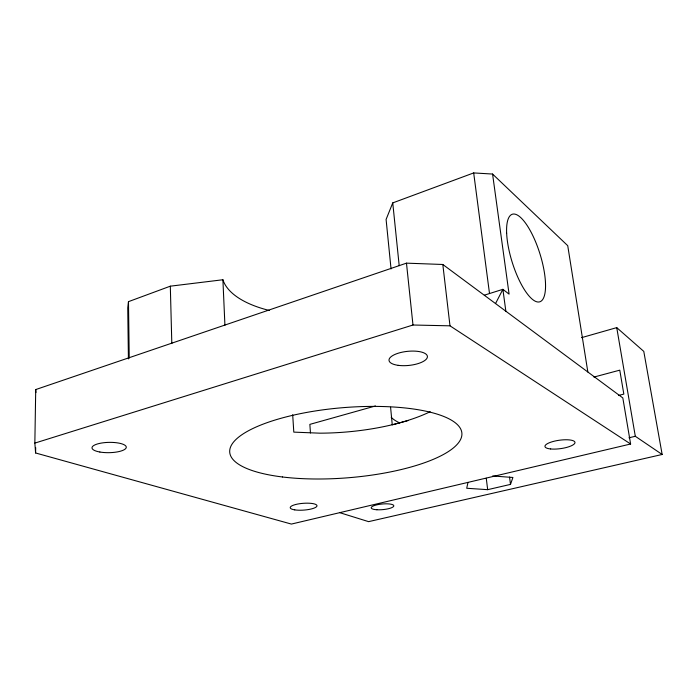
<?xml version="1.0" encoding="UTF-8"?>
<svg xmlns="http://www.w3.org/2000/svg" width="697" height="697" viewBox="0 0 697 697"><rect width="100%" height="100%" fill="white"/><g stroke="black" fill="none" stroke-linecap="round" stroke-linejoin="round"><path stroke-width="1.05" d="M34.85 443.1L35.721 389.571L406.473 263.152L442.813 264.485L622.822 397.935L630.611 444.006L291.381 524.074L35.599 452.98L34.85 443.1L412.981 325.011L449.992 325.83L630.611 444.006M35.599 452.98L35.686 447.631M269.251 310.444A110.082 48.973 -4.3 0 1 222.901 279.75L170.312 286.179L128.475 301.653L127.751 307.813L128.422 358.903M467.992 482.385L466.711 488.266L487.673 489.669L510.5 484.398L512.914 477.471L492.648 475.964M587.85 372.006L567.733 245.684L492.57 174.05L473.681 172.926L392.751 202.897L386.094 219.442L391.043 268.92M495.532 303.57L502.886 289.325L509.089 294.134L492.57 174.05M484.363 295.171L502.886 289.325L505.856 311.219M581.507 337.67L616.74 327.625L643.784 351.393L662.15 454.479L368.608 521.644L340.005 512.748M375.491 405.95L309.86 424.377L310.461 432.994M392.202 424.848L408.477 420.457M593.914 377.077L619.772 370.159L623.832 394.093L618.614 395.434M628.982 437.786L635.307 436.278L662.15 454.479M616.74 327.625L635.307 436.278M473.681 172.926L489.512 293.542M509.542 477.07L510.5 484.398M486.262 478.238L487.673 489.669M442.813 264.485L449.992 325.83M406.473 263.152L412.981 325.011M392.751 202.897L399.198 265.679M390.581 407.222L392.219 424.403M292.688 414.741L293.803 432.123L319.897 433.177A114.674 39.224 -4.6 0 0 398.701 423.096M35.721 389.571L35.922 392.577M222.901 279.75L224.922 325.22M170.312 286.179L171.819 343.569M128.475 301.653L129.224 358.145M430.188 411.7A114.674 39.224 -4.6 0 1 399.093 422.992M399.59 422.879A93.049 30.302 -7 0 1 391.2 417.329M282.433 476.975A116.477 35.146 -4.7 0 0 461.754 435.921A116.477 35.146 -4.7 0 0 293.202 415.203A116.477 35.146 -4.7 0 0 282.433 476.975M294.761 509.873A13.435 3.407 -4.2 0 0 316.743 506.458A13.435 3.407 -4.2 0 0 299.309 503.765A13.435 3.407 -4.2 0 0 294.761 509.873M398.205 365.341A19.281 7.066 -5.9 0 0 427.409 356.855A19.281 7.066 -5.9 0 0 399.059 352.961A19.281 7.066 -5.9 0 0 398.205 365.341M99.871 452.022A17.164 5.158 -1.1 0 0 126.27 447.474A17.164 5.158 -1.1 0 0 101.248 443.083A17.164 5.158 -1.1 0 0 99.871 452.022M550.639 448.964A15.16 4.243 -7.8 0 0 574.833 443.187A15.16 4.243 -7.8 0 0 554.42 441.157A15.16 4.243 -7.8 0 0 550.639 448.964M506.649 233.216A45.889 14.498 72.6 0 0 537.152 301.888A45.889 14.498 72.6 0 0 534.338 238.888A45.889 14.498 72.6 0 0 506.649 233.216M376.885 509.751A11.352 2.823 -5.2 0 0 393.831 505.83A11.352 2.823 -5.2 0 0 376.85 504.837A11.352 2.823 -5.2 0 0 376.885 509.751"/></g></svg>
